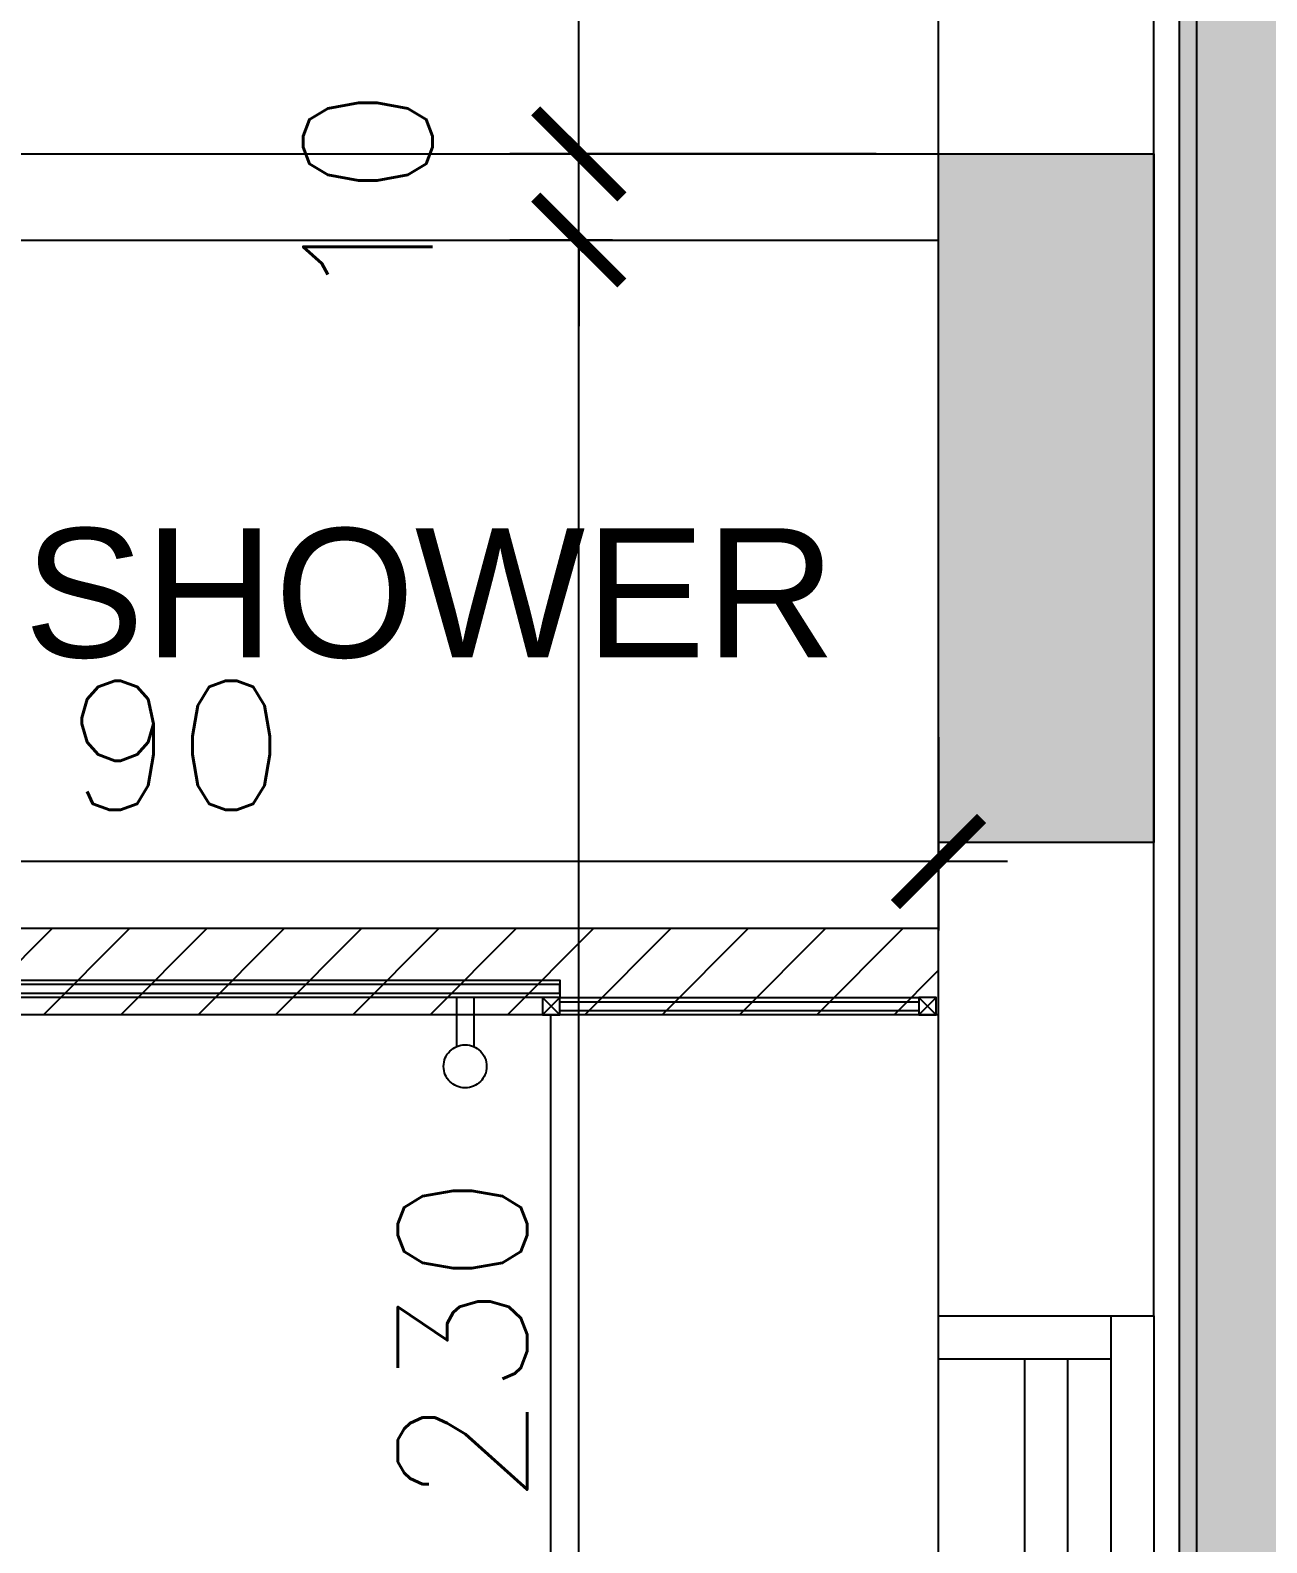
# Model space of a CAD drawing. Header units: centimetres. Extents: x -10658 to 14823, y -5448 to 3597.
# Drawn here: x -433.5 to -289.9, y 2073.7 to 2249.4 of the extents above; entities that cross this region are included whole.
import ezdxf
from ezdxf.xclip import XClip

# ---------------------------------------------------------------- set-up
doc = ezdxf.new("R2010")
doc.units = ezdxf.units.CM
doc.header["$LTSCALE"] = 100
doc.header["$MEASUREMENT"] = 0
doc.header["$XCLIPFRAME"] = 0
doc.header["$PDMODE"] = 35
doc.linetypes.add('A0-01 FLOOR PLANS$0$HIDDEN', pattern=[0.375, 0.25, -0.125])
for name, color, linetype in [('A0-01 FLOOR PLANS$0$COUNTERS', 85, 'Continuous'), ('A0-01 FLOOR PLANS$0$DIM IN', 1, 'Continuous'), ('A0-01 FLOOR PLANS$0$DOOR', 1, 'Continuous'), ('A0-01 FLOOR PLANS$0$HIDDEN -03', 8, 'A0-01 FLOOR PLANS$0$HIDDEN'), ('A0-01 FLOOR PLANS$0$TEXT', 3, 'Continuous'), ('A0-01 FLOOR PLANS$0$THRESHOLD', 8, 'Continuous'), ('A0-01 FLOOR PLANS$0$TILE', 252, 'Continuous'), ('A0-01 FLOOR PLANS$0$WALL-01', 7, 'Continuous'), ('A0-01 FLOOR PLANS$0$WALL-03', 2, 'Continuous'), ('A0-01 FLOOR PLANS$0$WINDOW', 1, 'Continuous'), ('SOURROUNDING$0$KERBSTONE', 11, 'Continuous'), ('XREF GF COL$0$COLUMN', 6, 'Continuous'), ('XREF GF COL$0$COLUMN HATCH', 201, 'Continuous')]:
    doc.layers.add(name, color=color, linetype=linetype)
doc.styles.add('A0-01 FLOOR PLANS$0$22', font='romans.shx')
doc.styles.add('A0-01 FLOOR PLANS$0$ART-PS-1', font='arial.ttf', dxfattribs={"height": 20})
doc.dimstyles.new('A0-01 FLOOR PLANS$0$100', dxfattribs={"dimtxt": 15, "dimasz": 10, "dimexe": 8, "dimexo": 12, "dimgap": 6, "dimtad": 1, "dimdec": 0, "dimzin": 0, "dimdsep": 46, "dimtxsty": 'A0-01 FLOOR PLANS$0$22', "dimblk": 'A0-01 FLOOR PLANS$0$_ARCHTICK', "dimcen": 30, "dimdle": 8, "dimclrd": 1, "dimclre": 1, "dimclrt": 2, "dimadec": 0, "dimazin": 0, "dimtfac": 1, "dimtdec": 0, "dimtmove": 2, "dimatfit": 3, "dimldrblk": 'A0-01 FLOOR PLANS$0$_OBLIQUE', "dimfxl": 100, "dimtolj": 1, "dimtzin": 0, "dimarcsym": 0})

# ---------------------------------------------------------------- blocks, each defined once
blk = doc.blocks.new('SOURROUNDING')
at = {"layer": 'SOURROUNDING$0$KERBSTONE', "lineweight": 13}
h = blk.add_hatch(dxfattribs=at)
h.set_pattern_fill('AR-HBONE', color=252, scale=5, angle=90)
h.paths.add_polyline_path([(-175, 1001.39), (-180.24, 999.4), (-175, 1003.26), (-175, 1910.07), (-189.19, 1904.68), (-175, 1915.15), (-175, 1965.25), (-177.79, 1965.57), (-175, 1966.16), (-175, 2515.31), (-190.95, 2509.26), (-175, 2521.02), (-175, 2569.63), (-179.55, 2570.15), (-175, 2571.11), (-175, 2808), (-890, 2808), (-890, 3028), (-1810, 3028), (-1810, 2511.19), (-1925, 2511.19), (-1925, 1979.72), (-1810, 1979.72), (-1810, 775), (-3028, 775), (-3028, 650), (-2728, 650), (-2448, 650), (-2428, 650), (-1382.07, 650), (-1382.07, 25), (-1257.59, 25), (-1257.07, 25), (-857.07, 25), (-732.07, 25), (-732.07, 668), (-175, 668)])
h.paths.add_polyline_path([(-1685, 828), (-1685, 2129.72), (-1770, 2129.72), (-1770, 2361.19), (-1685, 2361.19), (-1685, 2748), (-1220, 2748), (-1220, 2683), (-890, 2683), (-300, 2683), (-300, 788), (-590, 788), (-590, 793), (-817, 793), (-817, 713), (-1286.12, 713), (-1287.5, 828)], flags=16)
h.paths.add_polyline_path([(-1798.23, 1621.66), (-1726.11, 1621.66), (-1726.11, 1641.16), (-1798.23, 1641.16)], flags=16)
h.paths.add_polyline_path([(-1563.97, 2964.65), (-999.2, 2964.65), (-999.2, 3018.34), (-1563.97, 3018.34)], flags=16)
at = {"color": 6}
blk.add_lwpolyline([(-300, 2683), (-890, 2683), (-890, 2683), (-1220, 2683), (-1220, 2748), (-1685, 2748), (-1685, 828), (-890, 828), (-890, 793), (-590, 793), (-590, 788), (-300, 788)], close=True, dxfattribs=at)
blk = doc.blocks.new('XREF GF COL')
at = {"layer": 'XREF GF COL$0$COLUMN HATCH'}
blk.add_hatch(color=256, dxfattribs=at).paths.add_polyline_path([(-10714.7, 2198), (-10739.7, 2198), (-10739.7, 2118), (-10714.7, 2118)])
at = {"layer": 'XREF GF COL$0$COLUMN'}
blk.add_lwpolyline([(-10739.7, 2198), (-10714.7, 2198), (-10714.7, 2118), (-10739.7, 2118)], close=True, dxfattribs=at)
blk = doc.blocks.new('A0-01 FLOOR PLANS$0$_ARCHTICK')
at = {"color": 0, "linetype": 'ByBlock', "const_width": 0.15}
blk.add_lwpolyline([(-0.5, -0.5), (0.5, 0.5)], dxfattribs=at)
blk = doc.blocks.new('*D369')
at = {"layer": 'A0-01 FLOOR PLANS$0$DIM IN', "color": 1, "lineweight": -2, "transparency": 16777216}
for p, q in [((-471.77, 1950), (-471.77, 2196)), ((-467.87, 2188), (-479.77, 2188)), ((-467.87, 1958), (-479.77, 1958))]:
    blk.add_line(p, q, dxfattribs=at)
at = {"layer": 'Defpoints', "color": 0, "transparency": 16777216}
for p in [(-471.77, 2188), (-455.87, 2188), (-455.87, 1958)]:
    blk.add_point(p, dxfattribs=at)
at = {"layer": 'A0-01 FLOOR PLANS$0$DIM IN', "color": 1, "lineweight": -2, "transparency": 16777216, "xscale": 10, "yscale": 10, "zscale": 10}
for p, rotation in [((-471.77, 2188), 90), ((-471.77, 1958), 270)]:
    blk.add_blockref('A0-01 FLOOR PLANS$0$_ARCHTICK', p, dxfattribs=dict(at, rotation=rotation))
at = {"layer": 'A0-01 FLOOR PLANS$0$DIM IN', "color": 2, "transparency": 16777216, "insert": (-485.27, 2060.19), "char_height": 15, "attachment_point": 5, "rotation": 90, "style": 'A0-01 FLOOR PLANS$0$22'}
blk.add_mtext('\\A1;230', dxfattribs=at)
blk = doc.blocks.new('A0-01 FLOOR PLANS$0$_OBLIQUE')
at = {"color": 0, "linetype": 'ByBlock'}
blk.add_line((-0.5, -0.5), (0.5, 0.5), dxfattribs=at)
blk = doc.blocks.new('*D370')
at = {"layer": 'A0-01 FLOOR PLANS$0$DIM IN', "color": 1, "lineweight": -2, "transparency": 16777216}
for p, q in [((-620, 2130.26), (-620, 2107.79)), ((-430, 2130.26), (-430, 2107.79)), ((-422, 2115.79), (-628, 2115.79))]:
    blk.add_line(p, q, dxfattribs=at)
at = {"layer": 'Defpoints', "color": 0, "transparency": 16777216}
for p in [(-620, 2142.26), (-430, 2142.26), (-620, 2115.79)]:
    blk.add_point(p, dxfattribs=at)
at = {"layer": 'A0-01 FLOOR PLANS$0$DIM IN', "color": 1, "lineweight": -2, "transparency": 16777216, "xscale": 10, "yscale": 10, "zscale": 10, "rotation": 180}
blk.add_blockref('A0-01 FLOOR PLANS$0$_ARCHTICK', (-620, 2115.79), dxfattribs=at)
at = {"layer": 'A0-01 FLOOR PLANS$0$DIM IN', "color": 1, "lineweight": -2, "transparency": 16777216, "xscale": 10, "yscale": 10, "zscale": 10}
blk.add_blockref('A0-01 FLOOR PLANS$0$_ARCHTICK', (-430, 2115.79), dxfattribs=at)
at = {"layer": 'A0-01 FLOOR PLANS$0$DIM IN', "color": 2, "transparency": 16777216, "insert": (-525, 2129.29), "char_height": 15, "attachment_point": 5, "style": 'A0-01 FLOOR PLANS$0$22'}
blk.add_mtext('\\A1;190', dxfattribs=at)
blk = doc.blocks.new('*D373')
at = {"layer": 'A0-01 FLOOR PLANS$0$DIM IN', "color": 1, "lineweight": -2, "transparency": 16777216}
for p, q in [((-840, 2184.41), (-840, 2230.56)), ((-430, 2184.41), (-430, 2230.56)), ((-422, 2222.56), (-848, 2222.56))]:
    blk.add_line(p, q, dxfattribs=at)
at = {"layer": 'Defpoints', "color": 0, "transparency": 16777216}
for p in [(-840, 2222.56), (-840, 2172.41), (-430, 2172.41)]:
    blk.add_point(p, dxfattribs=at)
at = {"layer": 'A0-01 FLOOR PLANS$0$DIM IN', "color": 1, "lineweight": -2, "transparency": 16777216, "xscale": 10, "yscale": 10, "zscale": 10, "rotation": 180}
blk.add_blockref('A0-01 FLOOR PLANS$0$_ARCHTICK', (-840, 2222.56), dxfattribs=at)
at = {"layer": 'A0-01 FLOOR PLANS$0$DIM IN', "color": 1, "lineweight": -2, "transparency": 16777216, "xscale": 10, "yscale": 10, "zscale": 10}
blk.add_blockref('A0-01 FLOOR PLANS$0$_ARCHTICK', (-430, 2222.56), dxfattribs=at)
at = {"layer": 'A0-01 FLOOR PLANS$0$DIM IN', "color": 2, "transparency": 16777216, "insert": (-635, 2236.06), "char_height": 15, "attachment_point": 5, "style": 'A0-01 FLOOR PLANS$0$22'}
blk.add_mtext('\\A1;410', dxfattribs=at)
blk = doc.blocks.new('*D375')
at = {"layer": 'A0-01 FLOOR PLANS$0$DIM IN', "color": 1, "lineweight": -2, "transparency": 16777216}
for p, q in [((-471.77, 2190), (-471.77, 2626)), ((-437.25, 2618), (-479.77, 2618)), ((-437.25, 2198), (-479.77, 2198))]:
    blk.add_line(p, q, dxfattribs=at)
at = {"layer": 'Defpoints', "color": 0, "transparency": 16777216}
for p in [(-471.77, 2618), (-425.25, 2618), (-425.25, 2198)]:
    blk.add_point(p, dxfattribs=at)
at = {"layer": 'A0-01 FLOOR PLANS$0$DIM IN', "color": 1, "lineweight": -2, "transparency": 16777216, "xscale": 10, "yscale": 10, "zscale": 10}
for p, rotation in [((-471.77, 2618), 90), ((-471.77, 2198), 270)]:
    blk.add_blockref('A0-01 FLOOR PLANS$0$_ARCHTICK', p, dxfattribs=dict(at, rotation=rotation))
at = {"layer": 'A0-01 FLOOR PLANS$0$DIM IN', "color": 2, "transparency": 16777216, "insert": (-527.77, 2408), "char_height": 15, "attachment_point": 5, "rotation": 90, "style": 'A0-01 FLOOR PLANS$0$22'}
blk.add_mtext('\\A1;420', dxfattribs=at)
blk = doc.blocks.new('A0-01 FLOOR PLANS$0$ALW05')
at = {"layer": 'A0-01 FLOOR PLANS$0$WINDOW'}
for p, q in [((-1775, 2578), (-1775, 2648)), ((-1770, 2578), (-1770, 2648)), ((-1765, 2578), (-1765, 2648)), ((-1755, 2648), (-1755, 2578))]:
    blk.add_line(p, q, dxfattribs=at)
for points in [[(-1775, 2653), (-1755, 2653), (-1755, 2648), (-1775, 2648)], [(-1775, 2578), (-1755, 2578), (-1755, 2573), (-1775, 2573)]]:
    blk.add_lwpolyline(points, close=True, dxfattribs=at)
blk = doc.blocks.new('*D482')
at = {"layer": 'A0-01 FLOOR PLANS$0$DIM IN', "color": 1, "lineweight": -2, "transparency": 16777216}
for p, q in [((-471.77, 2198), (-471.77, 2208)), ((-483.77, 2198), (-479.77, 2198)), ((-471.77, 2188), (-471.77, 2198)), ((-483.77, 2188), (-479.77, 2188)), ((-471.77, 2188), (-471.77, 2178))]:
    blk.add_line(p, q, dxfattribs=at)
at = {"layer": 'Defpoints', "color": 0, "transparency": 16777216}
for p in [(-471.77, 2198), (-471.77, 2198), (-471.77, 2188)]:
    blk.add_point(p, dxfattribs=at)
at = {"layer": 'A0-01 FLOOR PLANS$0$DIM IN', "color": 1, "lineweight": -2, "transparency": 16777216, "xscale": 10, "yscale": 10, "zscale": 10}
for p, rotation in [((-471.77, 2198), 270), ((-471.77, 2188), 90)]:
    blk.add_blockref('A0-01 FLOOR PLANS$0$_ARCHTICK', p, dxfattribs=dict(at, rotation=rotation))
at = {"layer": 'A0-01 FLOOR PLANS$0$DIM IN', "color": 2, "transparency": 16777216, "insert": (-496.27, 2193), "char_height": 15, "attachment_point": 5, "rotation": 90, "style": 'A0-01 FLOOR PLANS$0$22'}
blk.add_mtext('\\A1;10', dxfattribs=at)
blk = doc.blocks.new('A0-01 FLOOR PLANS')
at = {"layer": 'A0-01 FLOOR PLANS$0$THRESHOLD', "transparency": 33554687}
h = blk.add_hatch(dxfattribs=at)
h.set_pattern_fill('ANSI31', color=256, scale=2, angle=360)
h.set_pattern_definition([(45, (3340.114, -765.269), (-4.490128, 4.490128), [])])
h.paths.add_polyline_path([(-620, 2108), (-430, 2108), (-430, 2098), (-620, 2098)])
at = {"layer": 'A0-01 FLOOR PLANS$0$COUNTERS'}
blk.add_line((-475, 2030.32), (-475, 2098), dxfattribs=at)
at = {"layer": 'A0-01 FLOOR PLANS$0$DOOR'}
for p, q in [((-485.97, 2100), (-485.97, 2094.29)), ((-483.97, 2100), (-483.97, 2094.29)), ((-473.97, 2098), (-475.97, 2100)), ((-473.97, 2100), (-475.97, 2098)), ((-430.27, 2098), (-432.27, 2100)), ((-430.27, 2100), (-432.27, 2098)), ((-473.97, 2099.5), (-432.27, 2099.5)), ((-473.97, 2098.5), (-432.27, 2098.5))]:
    blk.add_line(p, q, dxfattribs=at)
blk.add_lwpolyline([(-475.97, 2100), (-553.97, 2100), (-553.97, 2102), (-473.97, 2102), (-473.97, 2100)], dxfattribs=at)
for points in [[(-473.97, 2100.5), (-473.97, 2101.5), (-553.97, 2101.5), (-553.97, 2100.5)], [(-475.97, 2100), (-475.97, 2098), (-473.97, 2098), (-473.97, 2100)], [(-473.97, 2100), (-432.27, 2100), (-432.27, 2098), (-473.97, 2098)], [(-432.27, 2100), (-432.27, 2098), (-430.27, 2098), (-430.27, 2100)]]:
    blk.add_lwpolyline(points, close=True, dxfattribs=at)
blk.add_circle((-484.97, 2092), 2.5, dxfattribs=at)
at = {"layer": 'A0-01 FLOOR PLANS$0$HIDDEN -03'}
blk.add_line((-400, 753), (-400, 2648), dxfattribs=at)
at = {"layer": 'A0-01 FLOOR PLANS$0$TILE', "color": 8}
for p, q in [((-430, 2108), (-620, 2108)), ((-430, 2098), (-620, 2098))]:
    blk.add_line(p, q, dxfattribs=at)
at = {"layer": 'A0-01 FLOOR PLANS$0$WALL-01'}
for p, q in [((-405, 2063), (-405, 2643)), ((-430, 2198), (-430, 2618)), ((-840, 2198), (-430, 2198)), ((-620, 2188), (-430, 2188)), ((-430, 2063), (-430, 2188)), ((-430, 2063), (-405, 2063))]:
    blk.add_line(p, q, dxfattribs=at)
at = {"layer": 'A0-01 FLOOR PLANS$0$WALL-03'}
blk.add_line((-405, 2063), (-405, 1983), dxfattribs=at)
at = {"layer": 'A0-01 FLOOR PLANS$0$WINDOW'}
blk.add_blockref('XREF GF COL', (10309.7, 0), dxfattribs=at)
at = {"layer": 'A0-01 FLOOR PLANS$0$WINDOW', "rotation": 180}
blk.add_blockref('A0-01 FLOOR PLANS$0$ALW05', (-2185, 4636), dxfattribs=at)
at = {"layer": 'A0-01 FLOOR PLANS$0$TEXT', "style": 'A0-01 FLOOR PLANS$0$ART-PS-1'}
blk.add_text('SHOWER', height=15, dxfattribs=at).set_placement((-536.21, 2139.51))
at = {"layer": 'A0-01 FLOOR PLANS$0$DIM IN'}
for base, p1, p2, picture, middle in [((-471.77, 2618), (-425.25, 2198), (-425.25, 2618), '*D375', (-527.77, 2408)), ((-471.77, 2188), (-455.87, 1958), (-455.87, 2188), '*D369', (-485.27, 2060.19))]:
    dim = blk.add_linear_dim(base=base, p1=p1, p2=p2, angle=90, dimstyle='A0-01 FLOOR PLANS$0$100', override={"dimfxl": 0.075}, dxfattribs=at)
    dim.commit()
    dim.dimension.update_dxf_attribs({"geometry": picture, "text_midpoint": middle, "dimtype": 128})
for base, p1, p2, picture, middle in [((-840, 2222.56), (-430, 2172.41), (-840, 2172.41), '*D373', (-635, 2236.06)), ((-620, 2115.79), (-430, 2142.26), (-620, 2142.26), '*D370', (-525, 2129.29))]:
    dim = blk.add_linear_dim(base=base, p1=p1, p2=p2, dimstyle='A0-01 FLOOR PLANS$0$100', override={"dimfxl": 0.075}, dxfattribs=at)
    dim.commit()
    dim.dimension.update_dxf_attribs({"geometry": picture, "text_midpoint": middle})
dim = blk.add_linear_dim(base=(-471.77, 2198), p1=(-471.77, 2188), p2=(-471.77, 2198), angle=90, dimstyle='A0-01 FLOOR PLANS$0$100', override={"dimfxl": 0.075}, dxfattribs=at)
dim.commit()
dim.dimension.update_dxf_attribs({"geometry": '*D482', "text_midpoint": (-496.27, 2193)})

msp = doc.modelspace()

# ---------------------------------------------------------------- linework, layer by layer
at = {"color": 6}
msp.add_lwpolyline([(-298, 2685), (-892, 2685), (-892, 2682), (-1218, 2682), (-1218, 2750), (-1687, 2750), (-1687, 826), (-892, 826), (-892, 791), (-592, 791), (-592, 786), (-298, 786)], close=True, dxfattribs=at)

# ---------------------------------------------------------------- block references
msp.add_blockref('SOURROUNDING', (0, 0))
ref = msp.add_blockref('A0-01 FLOOR PLANS', (102, 37))
XClip(ref).set_block_clipping_path([(-400, 2648), (-994, 2648), (-994, 2645), (-1320, 2645), (-1320, 2713), (-1789, 2713), (-1789, 789), (-994, 789), (-994, 754), (-694, 754), (-694, 749), (-400, 749)])

doc.saveas('drawing.dxf')
